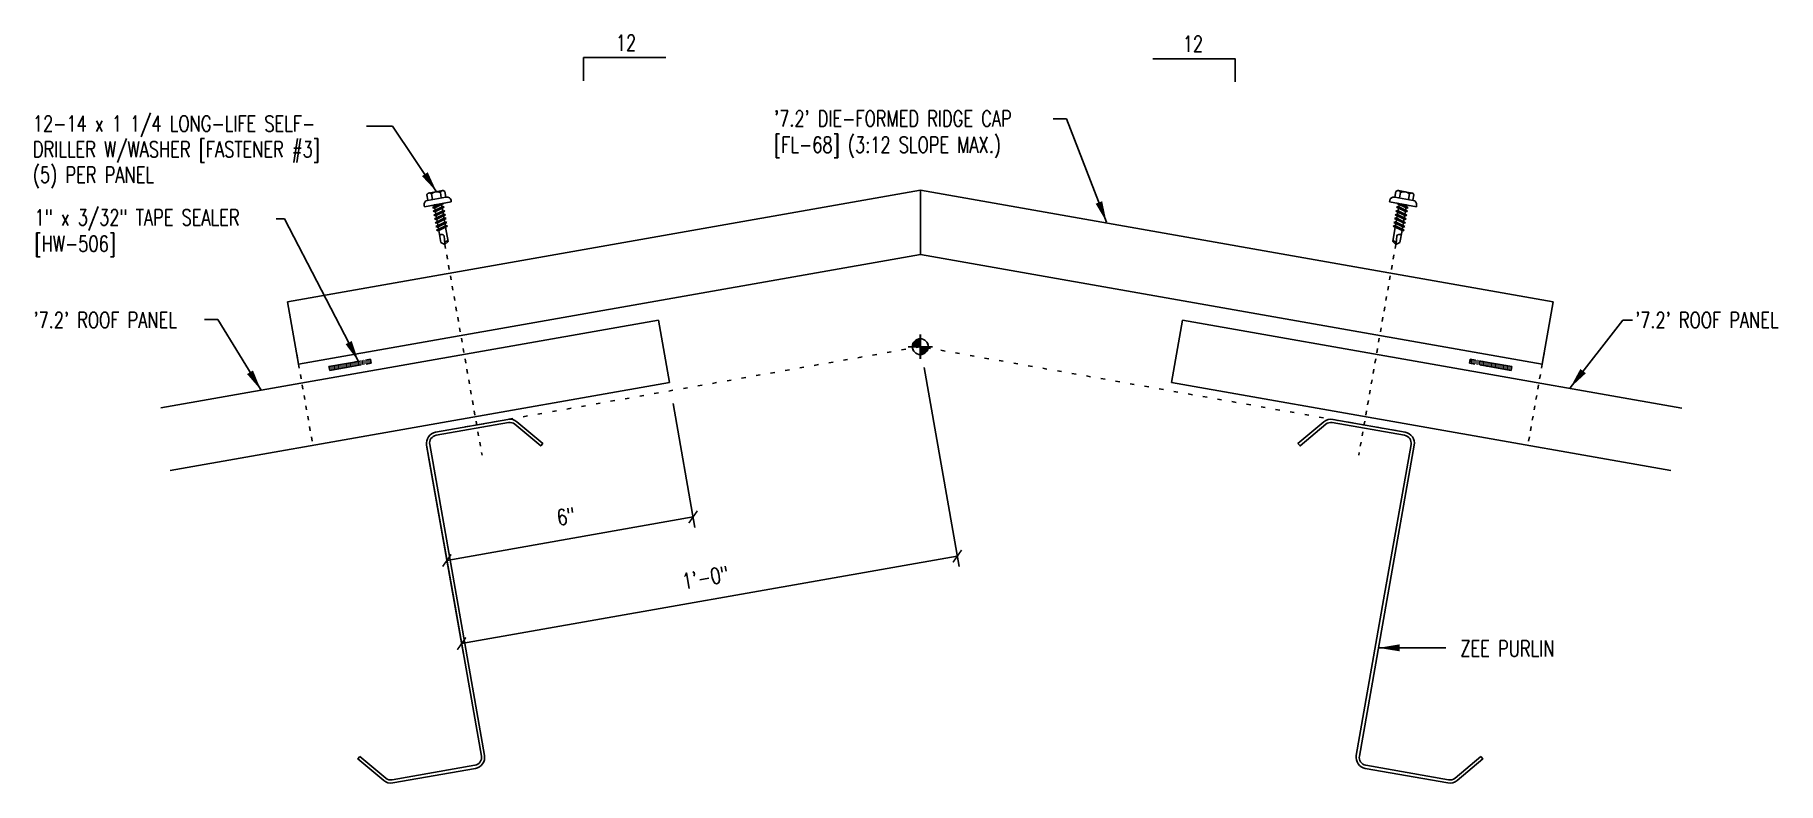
# Model space of a CAD drawing. Header units: inches. Extents: x 2 to 189, y 13 to 99.
# Drawn here: x 2.19 to 43.48, y 13.35 to 31.06 of the extents above; entities outside this region: 3.
import ezdxf
from ezdxf.enums import TextEntityAlignment as Align

# ---------------------------------------------------------------- set-up
doc = ezdxf.new("R2010")
doc.units = ezdxf.units.IN
doc.header["$MEASUREMENT"] = 0
doc.linetypes.add('CENTER2', pattern=[1.125, 0.75, -0.125, 0.125, -0.125])
doc.linetypes.add('DOT', pattern=[0.25, 0, -0.25])
for name, color, linetype in [('ANNTEXT', 2, 'Continuous'), ('DIM', 2, 'Continuous'), ('FASTENER', 9, 'Continuous'), ('MARK', 1, 'Continuous'), ('PANEL', 11, 'Continuous'), ('PURLIN', 1, 'Continuous'), ('SEALANT', 253, 'CENTER2'), ('SECTION', 11, 'Continuous'), ('TAPE', 8, 'Continuous'), ('TEXT', 2, 'Continuous')]:
    doc.layers.add(name, color=color, linetype=linetype)
doc.styles.add('DIMTEXT', font='romans.shx', dxfattribs={"width": 0.75})
doc.styles.add('TEXT1', font='ROMANS.shx', dxfattribs={"width": 0.75, "height": 0.375})
doc.dimstyles.new('DETAIL$7', dxfattribs={"dimscale": 4, "dimtxt": 0.375, "dimasz": 0.125, "dimexe": 0.0625, "dimexo": 0.125, "dimgap": 0.0625, "dimtad": 1, "dimdec": 4, "dimzin": 3, "dimdsep": 46, "dimlunit": 4, "dimtxsty": 'TEXT1', "dimblk": 'ARCHTICK', "dimcen": 0.0625, "dimclrd": 7, "dimclre": 7, "dimclrt": 2, "dimadec": 0, "dimazin": 0, "dimtfac": 0.59375, "dimtdec": 4, "dimtmove": 0, "dimatfit": 3, "dimfxl": 0, "dimfrac": 2, "dimtolj": 1, "dimtzin": 3, "dimarcsym": 0})

# ---------------------------------------------------------------- blocks, each defined once
blk = doc.blocks.new('slopl1')
at = {"layer": 'MARK', "color": 6}
blk.add_lwpolyline([(0, 0), (0, 0.137), (0.487, 0.137)], dxfattribs=at)
at = {"layer": 'MARK', "color": 2, "style": 'TEXT1', "width": 0.75}
blk.add_text('12', height=0.0938, dxfattribs=at).set_placement((0.191, 0.178))
blk.add_attdef('SLOPL1', text='', height=0.0938, dxfattribs=at).set_placement((-0.055, 0.024), align=Align.RIGHT)
blk = doc.blocks.new('slopr1')
at = {"layer": 'MARK', "color": 6}
blk.add_lwpolyline([(0, 0), (0, 0.137), (-0.487, 0.137)], dxfattribs=at)
at = {"layer": 'MARK', "color": 2, "style": 'TEXT1', "width": 0.75}
blk.add_text('12', height=0.0938, dxfattribs=at).set_placement((-0.31, 0.178))
blk.add_attdef('SLOPR1', (0.042, 0.024), '', height=0.0938, dxfattribs=at)
blk = doc.blocks.new('wp')
at = {"layer": 'SECTION'}
for p, q in [((-0.096, 0), (0.096, 0)), ((0, -0.096), (0, 0.096))]:
    blk.add_line(p, q, dxfattribs=at)
at = {"layer": 'SECTION', "const_width": 0.0625}
for points in [[(0, 0.031, 0.414214), (-0.031, 0, 1)], [(0, -0.031, 0.414214), (0.031, 0, 1)]]:
    blk.add_lwpolyline(points, format="xyb", dxfattribs=at)
at = {"layer": 'SECTION'}
blk.add_circle((0, 0), 0.0625, dxfattribs=at)
blk = doc.blocks.new('_ArchTick')
at = {"color": 0, "linetype": 'ByBlock', "const_width": 0.15}
blk.add_lwpolyline([(-0.5, -0.5), (0.5, 0.5)], dxfattribs=at)
blk = doc.blocks.new('fz9')
at = {"layer": 'FASTENER'}
for p, q in [((-0.324, 0.071), (-0.324, 0.037)), ((-0.324, 0.037), (0.324, 0.037)), ((-0.224, 0.171), (0.215, 0.171)), ((-0.215, 0.305), (-0.215, 0.171)), ((-0.161, 0.337), (0.161, 0.337)), ((-0.139, -0.016), (0.046, 0.037)), ((-0.107, 0.305), (-0.107, 0.171)), ((-0.104, -0.036), (0.139, 0.033)), ((-0.086, 0.037), (0.086, 0.037)), ((-0.086, 0.037), (-0.086, -0.001)), ((0.086, 0.037), (0.133, 0.037)), ((0.086, 0.018), (0.086, -0.042)), ((0.107, 0.305), (0.107, 0.171)), ((0.139, 0.033), (0.133, 0.037)), ((0.215, 0.305), (0.215, 0.171)), ((0.324, 0.071), (0.324, 0.037)), ((-0.104, -0.036), (-0.139, -0.016)), ((-0.139, -0.107), (0.104, -0.038)), ((-0.104, -0.127), (-0.139, -0.107)), ((-0.139, -0.198), (0.104, -0.128)), ((-0.104, -0.218), (-0.139, -0.198)), ((-0.139, -0.289), (0.104, -0.219)), ((-0.104, -0.309), (-0.139, -0.289)), ((-0.139, -0.38), (0.104, -0.31)), ((-0.104, -0.4), (-0.139, -0.38)), ((-0.139, -0.47), (0.104, -0.401)), ((-0.104, -0.127), (0.139, -0.058)), ((-0.104, -0.218), (0.139, -0.149)), ((-0.104, -0.309), (0.139, -0.239)), ((-0.104, -0.4), (0.139, -0.33)), ((-0.086, -0.031), (-0.086, -0.092)), ((-0.086, -0.122), (-0.086, -0.183)), ((-0.086, -0.213), (-0.086, -0.274)), ((-0.086, -0.304), (-0.086, -0.364)), ((-0.086, -0.395), (-0.086, -0.455)), ((0.086, -0.073), (0.086, -0.133)), ((0.086, -0.164), (0.086, -0.224)), ((0.086, -0.255), (0.086, -0.315)), ((0.086, -0.345), (0.086, -0.406)), ((0.139, -0.058), (0.104, -0.038)), ((0.139, -0.149), (0.104, -0.128)), ((0.139, -0.239), (0.104, -0.219)), ((0.139, -0.33), (0.104, -0.31)), ((0.139, -0.421), (0.104, -0.401)), ((-0.104, -0.491), (-0.139, -0.47)), ((-0.139, -0.561), (0.104, -0.492)), ((-0.104, -0.581), (-0.139, -0.561)), ((-0.104, -0.491), (0.139, -0.421)), ((-0.104, -0.581), (0.139, -0.512)), ((-0.086, -0.486), (-0.086, -0.546)), ((-0.086, -0.577), (-0.086, -0.869)), ((-0.002, -0.914), (0.014, -0.727)), ((0.086, -0.436), (0.086, -0.497)), ((0.086, -0.527), (0.086, -0.869)), ((0.139, -0.512), (0.104, -0.492)), ((0, -0.929), (-0.086, -0.869)), ((0, -0.929), (0.086, -0.869))]:
    blk.add_line(p, q, dxfattribs=at)
for centre, radius, start, end in [((-0.224, 0.071), 0.1, 90, 180), ((-0.161, 0.274), 0.0628, 29.8754, 150.1246), ((0, 0.141), 0.196, 56.9974, 123.0026), ((0.161, 0.274), 0.0628, 29.8754, 150.1246), ((0.224, 0.071), 0.1, 0, 90), ((-0.046, -0.739), 0.0615, 11.1445, 130.906), ((0.054, -0.915), 0.0563, 55.4585, 194.8454)]:
    blk.add_arc(centre, radius, start, end, dxfattribs=at)
blk = doc.blocks.new('A$C6938402A')
at = {"layer": 'TAPE'}
h = blk.add_hatch(dxfattribs=at)
h.set_pattern_fill('DOTS', color=256, scale=0.35, angle=270, style=0)
h.set_pattern_definition([(270, (-22.332364, -26.379487), (0.021875, -0.0109375), [0, -0.021875])])
h.paths.add_polyline_path([(-0.563, -0.04), (-0.547, -0.132), (0.438, 0.041), (0.422, 0.134)])
at = {"layer": 'SEALANT'}
for p, q in [((-0.563, -0.04), (0.422, 0.134)), ((-0.547, -0.132), (0.438, 0.041)), ((0.422, 0.134), (0.438, 0.041)), ((-0.563, -0.04), (-0.547, -0.132))]:
    blk.add_line(p, q, dxfattribs=at)
blk = doc.blocks.new('FD-F3')
at = {"layer": 'TEXT', "style": 'TEXT1', "width": 0.75}
for s, p in [('12-14 x 1 1/4 LONG-LIFE SELF-', (0.005, -0.041)), ('DRILLER W/WASHER [FASTENER #3]', (0.005, -0.193))]:
    blk.add_text(s, height=0.09375, dxfattribs=at).set_placement(p)
blk.add_attdef('(QUANTITY)', (0.005, -0.344), '', height=0.0938, dxfattribs=at)

msp = doc.modelspace()

# ---------------------------------------------------------------- linework, layer by layer
at = {"color": 7}
for p, q in [((23.248, 23.189), (24.08, 18.476)), ((17.303, 22.34), (17.821, 19.403)), ((11.473, 21.312), (11.991, 18.375)), ((11.507, 21.118), (12.338, 16.405)), ((17.778, 19.65), (11.947, 18.622)), ((24.036, 18.722), (12.295, 16.652))]:
    msp.add_line(p, q, dxfattribs=at)
at = {"layer": 'DIM', "linetype": 'DOT', "ltscale": 0.6}
for p, q in [((11.9, 26.1), (12.78, 21.112)), ((34.423, 26.1), (33.544, 21.112)), ((8.39, 23.514), (8.772, 21.343)), ((37.934, 23.514), (37.551, 21.343))]:
    msp.add_line(p, q, dxfattribs=at)
at = {"layer": 'DIM', "linetype": 'DOT'}
for p in [(12.377, 21.78), (34.432, 21.694)]:
    msp.add_line(p, (23.162, 23.681), dxfattribs=at)
at = {"layer": 'PANEL'}
for p, q in [((8.172, 24.745), (23.162, 27.388)), ((23.162, 25.865), (23.162, 27.388)), ((38.151, 24.745), (23.162, 27.388)), ((8.433, 23.268), (23.162, 25.865)), ((37.89, 23.268), (23.162, 25.865)), ((8.172, 24.745), (8.433, 23.268)), ((38.151, 24.745), (37.89, 23.268)), ((5.168, 22.231), (16.956, 24.309)), ((17.217, 22.832), (16.956, 24.309)), ((29.107, 22.832), (29.367, 24.309)), ((41.194, 22.224), (29.367, 24.309)), ((5.39, 20.747), (17.217, 22.832)), ((40.934, 20.747), (29.107, 22.832))]:
    msp.add_line(p, q, dxfattribs=at)
at = {"layer": 'PURLIN'}
for points in [[(9.887, 13.982), (10.498, 13.469, 0.221695), (10.651, 13.428), (12.612, 13.773, 0.414214), (12.764, 13.991), (12.115, 17.672), (11.466, 21.353, -0.414214), (11.678, 21.656), (13.392, 21.959, -0.221695), (13.607, 21.901), (14.218, 21.389), (14.17, 21.331), (13.559, 21.844, 0.221695), (13.405, 21.885), (11.691, 21.583, 0.414214), (11.539, 21.366), (12.188, 17.685), (12.837, 14.004, -0.414214), (12.625, 13.7), (10.664, 13.354, -0.221695), (10.45, 13.412), (9.839, 13.924)], [(36.436, 13.982), (35.825, 13.469, -0.221695), (35.672, 13.428), (33.712, 13.773, -0.414214), (33.559, 13.991), (34.209, 17.672), (34.858, 21.353, 0.414214), (34.645, 21.656), (32.931, 21.959, 0.221695), (32.717, 21.901), (32.106, 21.389), (32.154, 21.331), (32.765, 21.844, -0.221695), (32.918, 21.885), (34.632, 21.583, -0.414214), (34.784, 21.366), (34.135, 17.685), (33.486, 14.004, 0.414214), (33.699, 13.7), (35.659, 13.354, 0.221695), (35.873, 13.412), (36.484, 13.924)]]:
    msp.add_lwpolyline(points, format="xyb", close=True, dxfattribs=at)

# ---------------------------------------------------------------- block references
at = {"color": 7, "xscale": 0.25, "yscale": 0.25, "zscale": 0.25}
for p, rotation in [((17.778, 19.65), 9.999999999999964), ((11.947, 18.622), 190), ((24.036, 18.722), 9.999999999999964), ((12.295, 16.652), 189.9999999999999)]:
    msp.add_blockref('_ArchTick', p, dxfattribs=dict(at, rotation=rotation))
at = {"layer": 'FASTENER', "rotation": 9.999999999999792}
msp.add_blockref('fz9', (11.739, 27.015), dxfattribs=at)
at = {"layer": 'FASTENER', "xscale": -1, "rotation": 350.0000000000002}
msp.add_blockref('fz9', (34.585, 27.015), dxfattribs=at)
at = {"layer": 'MARK', "xscale": 4, "yscale": 4, "zscale": 4}
for name, p in [('slopl1', (15.184, 29.975)), ('slopr1', (30.616, 29.95))]:
    msp.add_blockref(name, p, dxfattribs=at)
at = {"layer": 'TEXT', "xscale": 4, "yscale": 4, "zscale": 4}
msp.add_blockref('FD-F3', (2.12, 28.938), dxfattribs=at).add_auto_attribs({'(QUANTITY)': '(5) PER PANEL'})
at = {"layer": 'TEXT', "xscale": 3, "yscale": 3, "zscale": 3}
for p in [(23.159, 23.681), (23.162, 23.681)]:
    msp.add_blockref('wp', p, dxfattribs=at)
at = {"layer": 'TEXT'}
msp.add_blockref('A$C6938402A', (9.717, 23.251), dxfattribs=at)
at = {"layer": 'TEXT', "xscale": -1}
msp.add_blockref('A$C6938402A', (36.606, 23.251), dxfattribs=at)

# ---------------------------------------------------------------- texts
at = {"color": 2, "char_height": 0.375, "attachment_point": 5, "rotation": 10, "style": 'TEXT1'}
for s, insert in [('\\A1;6"', (14.769, 19.663)), ('\\A1;1\'-0"', (18.072, 18.214))]:
    msp.add_mtext(s, dxfattribs=dict(at, insert=insert))
at = {"layer": 'ANNTEXT', "insert": (90.662, 99.274), "char_height": 0.72, "attachment_point": 4, "rotation": 10}
msp.add_mtext('\\A1;  ', dxfattribs=at)
at = {"layer": 'ANNTEXT', "char_height": 0.375, "attachment_point": 4, "rotation": 10, "style": 'DIMTEXT'}
for insert in [(188.058, 71.629), (188.529, 71.686)]:
    msp.add_mtext('\\A1;  ', dxfattribs=dict(at, insert=insert))
at = {"layer": 'TEXT', "style": 'TEXT1', "width": 0.75}
for s, p in [("'7.2' DIE-FORMED RIDGE CAP", (19.696, 28.894)), ('[FL-68] (3:12 SLOPE MAX.)', (19.696, 28.273)), ('1" x 3/32" TAPE SEALER', (2.179, 26.553)), ('[HW-506]', (2.179, 25.931)), ("'7.2' ROOF PANEL", (2.154, 24.125)), ("'7.2' ROOF PANEL", (40.092, 24.125))]:
    msp.add_text(s, height=0.375, dxfattribs=at).set_placement(p)
msp.add_text('ZEE PURLIN', height=0.375, dxfattribs=at).set_placement((38.182, 16.348), align=Align.RIGHT)

# ---------------------------------------------------------------- leaders
for points in [[(27.572, 26.629), (26.622, 29.072), (26.309, 29.072)], [(11.704, 27.349), (10.66, 28.904), (10.043, 28.904)], [(9.851, 23.334), (8.102, 26.705), (7.903, 26.705)], [(7.545, 22.65), (6.518, 24.323), (6.204, 24.323)], [(38.552, 22.708), (39.8, 24.31), (40.031, 24.31)], [(34.011, 16.552), (35.396, 16.552), (35.609, 16.552)]]:
    msp.add_leader(points, dimstyle='DETAIL$7')

doc.saveas('drawing.dxf')
